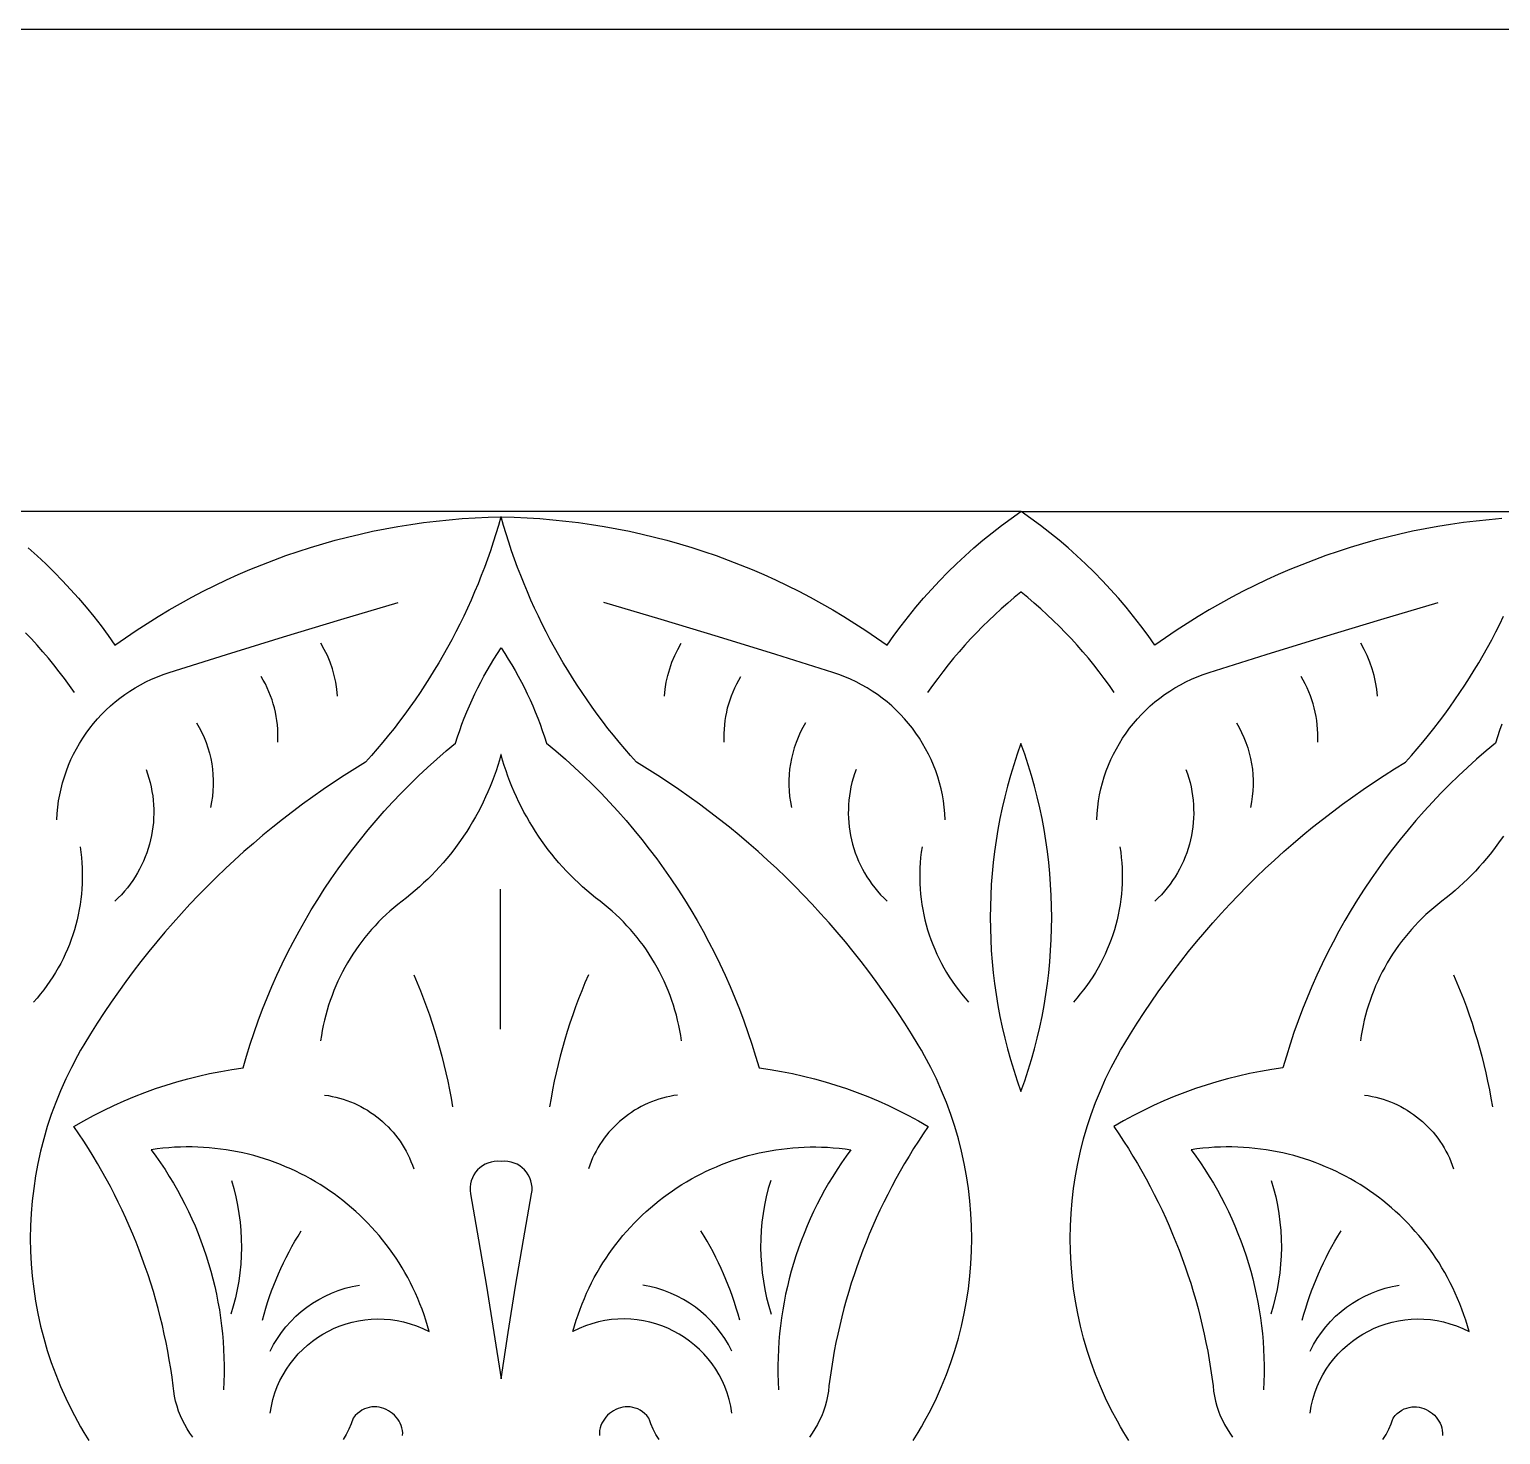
# Model space of a CAD drawing. Extents: x -349 to 352, y -69 to 76.
# Drawn here: x 4.6 to 103.8, y -19 to 75.8 of the extents above; entities that cross this region are included whole.
import ezdxf

# ---------------------------------------------------------------- set-up
doc = ezdxf.new("R2010")
doc.units = 0
doc.layers.add('LAYER_1', color=18, linetype='CONTINUOUS')

msp = doc.modelspace()

# ---------------------------------------------------------------- linework, layer by layer
at = {"layer": 'LAYER_1'}
for points in [[(-348.414, -69.222), (351.586, -69.222), (351.586, 75.778), (-348.414, 75.778)], [(-348.414, -69.222), (351.586, -69.222), (351.586, 75.778), (-348.414, 75.778)], [(-348.414, -69.222), (351.586, -69.222), (351.586, 75.778), (-348.414, 75.778)], [(71.5, 4.173), (71.751, 4.885), (71.986, 5.602), (72.205, 6.322), (72.407, 7.045), (72.594, 7.772), (72.764, 8.502), (72.918, 9.234), (73.055, 9.969), (73.177, 10.706), (73.282, 11.445), (73.371, 12.185), (73.444, 12.927), (73.501, 13.67), (73.541, 14.413), (73.565, 15.158), (73.573, 15.902), (73.565, 16.647), (73.541, 17.391), (73.501, 18.134), (73.444, 18.877), (73.371, 19.619), (73.282, 20.359), (73.177, 21.098), (73.055, 21.835), (72.918, 22.57), (72.764, 23.302), (72.594, 24.032), (72.407, 24.759), (72.205, 25.483), (71.986, 26.203), (71.751, 26.919), (71.5, 27.631), (71.249, 26.919), (71.014, 26.203), (70.796, 25.483), (70.593, 24.759), (70.407, 24.032), (70.237, 23.302), (70.083, 22.57), (69.946, 21.835), (69.824, 21.098), (69.719, 20.359), (69.63, 19.619), (69.557, 18.877), (69.5, 18.134), (69.46, 17.391), (69.435, 16.647), (69.427, 15.902), (69.435, 15.158), (69.46, 14.413), (69.5, 13.67), (69.557, 12.927), (69.63, 12.185), (69.719, 11.445), (69.824, 10.706), (69.946, 9.969), (70.083, 9.234), (70.237, 8.502), (70.407, 7.772), (70.593, 7.045), (70.796, 6.322), (71.014, 5.602), (71.249, 4.885)], [(36.438, -15.192), (36.92, -12.069), (37.424, -8.95), (37.951, -5.835), (38.501, -2.724), (38.528, -2.495), (38.527, -2.27), (38.5, -2.051), (38.448, -1.841), (38.373, -1.641), (38.275, -1.452), (38.158, -1.275), (38.021, -1.114), (37.868, -0.969), (37.698, -0.841), (37.515, -0.733), (37.318, -0.647), (37.111, -0.583), (36.894, -0.543), (36.669, -0.53), (36.438, -0.544), (36.207, -0.53), (35.982, -0.543), (35.765, -0.583), (35.557, -0.647), (35.361, -0.733), (35.178, -0.841), (35.008, -0.969), (34.855, -1.114), (34.718, -1.275), (34.601, -1.452), (34.503, -1.641), (34.428, -1.841), (34.376, -2.051), (34.349, -2.27), (34.348, -2.495), (34.375, -2.724), (34.925, -5.835), (35.452, -8.95), (35.956, -12.069)]]:
    msp.add_lwpolyline(points, close=True, dxfattribs=at)
for points in [[(64.227, -19.359), (64.565, -18.813), (64.787, -18.435), (65.002, -18.053), (65.412, -17.282), (65.793, -16.5), (66.146, -15.709), (66.471, -14.909), (66.767, -14.102), (67.036, -13.286), (67.276, -12.465), (67.488, -11.637), (67.671, -10.804), (67.826, -9.967), (67.954, -9.126), (68.052, -8.283), (68.123, -7.437), (68.165, -6.589), (68.18, -5.741), (68.165, -4.893), (68.123, -4.046), (68.052, -3.2), (67.954, -2.356), (67.826, -1.515), (67.671, -0.678), (67.488, 0.154), (67.276, 0.982), (67.036, 1.804), (66.767, 2.619), (66.471, 3.427), (66.146, 4.227), (65.793, 5.018), (65.412, 5.799), (65.002, 6.57), (64.787, 6.952), (64.565, 7.331), (64.121, 8.059), (63.666, 8.779), (63.201, 9.492), (62.726, 10.198), (62.24, 10.895), (61.744, 11.585), (61.237, 12.266), (60.721, 12.939), (60.194, 13.604), (59.658, 14.261), (59.112, 14.909), (58.556, 15.549), (57.991, 16.18), (57.416, 16.802), (56.832, 17.415), (56.239, 18.019), (55.636, 18.614), (55.025, 19.2), (54.404, 19.776), (53.775, 20.344), (53.137, 20.901), (52.491, 21.449), (51.836, 21.987), (51.172, 22.516), (50.5, 23.034), (49.82, 23.543), (49.132, 24.041), (48.436, 24.529), (47.732, 25.006), (47.021, 25.473), (46.301, 25.93), (45.574, 26.376), (45.176, 26.822), (44.784, 27.273), (44.399, 27.73), (44.021, 28.191), (43.65, 28.658), (43.286, 29.131), (42.929, 29.608), (42.579, 30.09), (42.236, 30.576), (41.901, 31.068), (41.573, 31.564), (41.252, 32.065), (40.938, 32.57), (40.632, 33.08), (40.334, 33.594), (40.043, 34.112), (39.759, 34.635), (39.483, 35.161), (39.215, 35.692), (38.954, 36.227), (38.701, 36.765), (38.456, 37.307), (38.218, 37.853), (37.989, 38.402), (37.767, 38.955), (37.554, 39.511), (37.348, 40.071), (37.15, 40.634), (36.961, 41.2), (36.779, 41.769), (36.606, 42.341), (36.441, 42.917), (37.317, 42.894), (38.192, 42.854), (39.065, 42.797), (39.935, 42.724), (40.803, 42.635), (41.668, 42.529), (42.53, 42.406), (43.389, 42.268), (44.244, 42.113), (45.096, 41.942), (45.944, 41.755), (46.788, 41.552), (47.628, 41.334), (48.463, 41.099), (49.294, 40.849), (50.119, 40.583), (50.94, 40.301), (51.755, 40.004), (52.564, 39.691), (53.368, 39.364), (54.165, 39.02), (54.956, 38.662), (55.741, 38.288), (56.519, 37.9), (57.289, 37.496), (58.053, 37.078), (58.809, 36.645), (59.558, 36.197), (60.299, 35.734), (61.031, 35.257), (61.756, 34.765), (62.472, 34.259), (62.935, 34.916), (63.412, 35.562), (63.904, 36.196), (64.41, 36.818), (64.929, 37.428), (65.463, 38.026), (66.009, 38.611), (66.569, 39.184), (67.142, 39.743), (67.728, 40.29), (68.326, 40.823), (68.937, 41.342), (69.559, 41.847), (70.194, 42.339), (70.84, 42.816), (71.497, 43.278), (36.438, 43.278), (1.379, 43.278)], [(4.55, 40.823), (5.148, 40.29), (5.734, 39.743), (6.307, 39.184), (6.867, 38.611), (7.413, 38.026), (7.947, 37.428), (8.466, 36.818), (8.972, 36.196), (9.464, 35.562), (9.941, 34.916), (10.404, 34.259), (11.12, 34.765), (11.844, 35.257), (12.577, 35.734), (13.318, 36.197), (14.067, 36.645), (14.823, 37.078), (15.586, 37.496), (16.357, 37.9), (17.135, 38.288), (17.92, 38.662), (18.711, 39.02), (19.508, 39.364), (20.312, 39.691), (21.121, 40.004), (21.936, 40.301), (22.756, 40.583), (23.582, 40.849), (24.413, 41.099), (25.248, 41.334), (26.088, 41.552), (26.932, 41.755), (27.78, 41.942), (28.632, 42.113), (29.487, 42.268), (30.346, 42.406), (31.208, 42.529), (32.073, 42.635), (32.941, 42.724), (33.811, 42.797), (34.684, 42.854), (35.559, 42.894), (36.435, 42.917), (36.27, 42.341), (36.097, 41.769), (35.915, 41.2), (35.726, 40.634), (35.528, 40.071), (35.322, 39.511), (35.109, 38.955), (34.887, 38.402), (34.658, 37.853), (34.42, 37.307), (34.175, 36.765), (33.922, 36.227), (33.661, 35.692), (33.393, 35.161), (33.117, 34.635), (32.833, 34.112), (32.542, 33.594), (32.244, 33.08), (31.938, 32.57), (31.624, 32.065), (31.303, 31.564), (30.975, 31.068), (30.64, 30.576), (30.297, 30.09), (29.947, 29.608), (29.59, 29.131), (29.226, 28.658), (28.855, 28.191), (28.477, 27.73), (28.092, 27.273), (27.7, 26.822), (27.301, 26.376), (26.575, 25.93), (25.855, 25.473), (25.144, 25.006), (24.44, 24.529), (23.744, 24.041), (23.056, 23.543), (22.376, 23.034), (21.704, 22.516), (21.04, 21.987), (20.385, 21.449), (19.739, 20.901), (19.101, 20.344), (18.472, 19.776), (17.851, 19.2), (17.24, 18.614), (16.637, 18.019), (16.044, 17.415), (15.46, 16.802), (14.885, 16.18), (14.32, 15.549), (13.764, 14.909), (13.218, 14.261), (12.682, 13.604), (12.155, 12.939), (11.639, 12.266), (11.132, 11.585), (10.636, 10.895), (10.15, 10.198), (9.675, 9.492), (9.21, 8.779), (8.755, 8.059), (8.311, 7.331), (8.089, 6.952), (7.874, 6.57), (7.464, 5.799), (7.083, 5.018), (6.73, 4.227), (6.405, 3.427), (6.109, 2.619), (5.84, 1.804), (5.6, 0.982), (5.388, 0.154), (5.205, -0.678), (5.049, -1.515), (4.922, -2.356), (4.824, -3.2), (4.753, -4.046), (4.711, -4.893), (4.696, -5.741), (4.711, -6.589), (4.753, -7.437), (4.824, -8.283), (4.922, -9.126), (5.049, -9.967), (5.205, -10.804), (5.388, -11.637), (5.6, -12.465), (5.84, -13.286), (6.109, -14.102), (6.405, -14.909), (6.73, -15.709), (7.083, -16.5), (7.464, -17.282), (7.874, -18.053), (8.089, -18.435), (8.311, -18.813), (8.649, -19.359)], [(103.936, 42.797), (103.066, 42.724), (102.198, 42.635), (101.333, 42.529), (100.471, 42.406), (99.612, 42.268), (98.756, 42.113), (97.905, 41.942), (97.056, 41.755), (96.212, 41.552), (95.373, 41.334), (94.537, 41.099), (93.707, 40.849), (92.881, 40.583), (92.061, 40.301), (91.246, 40.004), (90.437, 39.691), (89.633, 39.364), (88.836, 39.02), (88.045, 38.662), (87.26, 38.288), (86.482, 37.9), (85.711, 37.496), (84.948, 37.078), (84.191, 36.645), (83.443, 36.197), (82.702, 35.734), (81.969, 35.257), (81.245, 34.765), (80.529, 34.259), (80.066, 34.916), (79.589, 35.562), (79.097, 36.196), (78.591, 36.818), (78.071, 37.428), (77.538, 38.026), (76.991, 38.611), (76.431, 39.184), (75.858, 39.743), (75.273, 40.29), (74.674, 40.823), (74.064, 41.342), (73.441, 41.847), (72.807, 42.339), (72.161, 42.816), (71.503, 43.278), (106.563, 43.278)], [(77.794, 31.068), (77.461, 31.543), (77.119, 32.012), (76.769, 32.474), (76.411, 32.93), (76.044, 33.379), (75.67, 33.82), (75.287, 34.255), (74.897, 34.683), (74.499, 35.104), (74.093, 35.517), (73.68, 35.923), (73.259, 36.321), (72.831, 36.712), (72.396, 37.095), (71.953, 37.47), (71.503, 37.837), (71.502, 37.837), (71.5, 37.837), (71.498, 37.837), (71.497, 37.837), (71.048, 37.47), (70.605, 37.095), (70.17, 36.712), (69.742, 36.321), (69.321, 35.923), (68.907, 35.517), (68.502, 35.104), (68.104, 34.683), (67.713, 34.255), (67.331, 33.82), (66.956, 33.379), (66.59, 32.93), (66.232, 32.474), (65.882, 32.012), (65.54, 31.543), (65.207, 31.068)], [(6.48, 22.494), (6.505, 22.922), (6.547, 23.345), (6.604, 23.765), (6.678, 24.18), (6.767, 24.589), (6.872, 24.994), (6.992, 25.392), (7.126, 25.785), (7.275, 26.171), (7.438, 26.55), (7.615, 26.922), (7.806, 27.287), (8.011, 27.644), (8.228, 27.992), (8.458, 28.332), (8.701, 28.662), (8.956, 28.984), (9.223, 29.295), (9.502, 29.596), (9.792, 29.887), (10.094, 30.167), (10.406, 30.436), (10.729, 30.694), (11.062, 30.939), (11.405, 31.172), (11.759, 31.392), (12.121, 31.6), (12.493, 31.794), (12.874, 31.974), (13.263, 32.14), (13.661, 32.292), (14.067, 32.429), (17.917, 33.632), (21.773, 34.818), (25.635, 35.985), (29.502, 37.134)], [(66.396, 22.494), (66.371, 22.922), (66.329, 23.345), (66.271, 23.765), (66.198, 24.18), (66.109, 24.589), (66.004, 24.994), (65.884, 25.392), (65.75, 25.785), (65.601, 26.171), (65.438, 26.55), (65.26, 26.922), (65.07, 27.287), (64.865, 27.644), (64.648, 27.992), (64.418, 28.332), (64.175, 28.662), (63.92, 28.984), (63.653, 29.295), (63.374, 29.596), (63.084, 29.887), (62.782, 30.167), (62.47, 30.436), (62.147, 30.694), (61.814, 30.939), (61.471, 31.172), (61.117, 31.392), (60.755, 31.6), (60.383, 31.794), (60.002, 31.974), (59.613, 32.14), (59.215, 32.292), (58.809, 32.429), (54.959, 33.632), (51.103, 34.818), (47.241, 35.985), (43.374, 37.134)], [(76.605, 22.494), (76.63, 22.922), (76.672, 23.345), (76.729, 23.765), (76.803, 24.18), (76.892, 24.589), (76.997, 24.994), (77.116, 25.392), (77.251, 25.785), (77.4, 26.171), (77.563, 26.55), (77.74, 26.922), (77.931, 27.287), (78.135, 27.644), (78.353, 27.992), (78.583, 28.332), (78.826, 28.662), (79.081, 28.984), (79.348, 29.295), (79.627, 29.596), (79.917, 29.887), (80.218, 30.167), (80.531, 30.436), (80.854, 30.694), (81.187, 30.939), (81.53, 31.172), (81.883, 31.392), (82.246, 31.6), (82.618, 31.794), (82.999, 31.974), (83.388, 32.14), (83.786, 32.292), (84.192, 32.429), (88.042, 33.632), (91.898, 34.818), (95.76, 35.985), (99.627, 37.134)], [(78.774, -19.359), (78.436, -18.813), (78.214, -18.435), (77.998, -18.053), (77.589, -17.282), (77.208, -16.5), (76.855, -15.709), (76.53, -14.909), (76.233, -14.102), (75.965, -13.286), (75.725, -12.465), (75.513, -11.637), (75.33, -10.804), (75.174, -9.967), (75.047, -9.126), (74.948, -8.283), (74.878, -7.437), (74.835, -6.589), (74.821, -5.741), (74.835, -4.893), (74.878, -4.046), (74.948, -3.2), (75.047, -2.356), (75.174, -1.515), (75.33, -0.678), (75.513, 0.154), (75.725, 0.982), (75.965, 1.804), (76.233, 2.619), (76.53, 3.427), (76.855, 4.227), (77.208, 5.018), (77.589, 5.799), (77.998, 6.57), (78.214, 6.952), (78.436, 7.331), (78.88, 8.059), (79.334, 8.779), (79.799, 9.492), (80.275, 10.198), (80.761, 10.895), (81.257, 11.585), (81.763, 12.266), (82.28, 12.939), (82.806, 13.604), (83.343, 14.261), (83.889, 14.909), (84.445, 15.549), (85.01, 16.18), (85.585, 16.802), (86.169, 17.415), (86.762, 18.019), (87.364, 18.614), (87.976, 19.2), (88.596, 19.776), (89.226, 20.344), (89.864, 20.901), (90.51, 21.449), (91.165, 21.987), (91.829, 22.516), (92.5, 23.034), (93.18, 23.543), (93.868, 24.041), (94.564, 24.529), (95.268, 25.006), (95.98, 25.473), (96.699, 25.93), (97.426, 26.376), (97.825, 26.822), (98.217, 27.273), (98.602, 27.73), (98.98, 28.191), (99.351, 28.658), (99.715, 29.131), (100.072, 29.608), (100.422, 30.09), (100.764, 30.576), (101.1, 31.068), (101.428, 31.564), (101.749, 32.065), (102.062, 32.57), (102.368, 33.08), (102.667, 33.594), (102.958, 34.112), (103.242, 34.635), (103.518, 35.161), (103.786, 35.692), (104.047, 36.227)], [(7.669, 31.068), (7.336, 31.543), (6.994, 32.012), (6.644, 32.474), (6.286, 32.93), (5.92, 33.379), (5.545, 33.82), (5.163, 34.255), (4.772, 34.683), (4.374, 35.104)], [(15.646, -19.12), (15.453, -18.852), (15.272, -18.574), (15.106, -18.286), (14.953, -17.988), (14.816, -17.682), (14.693, -17.367), (14.587, -17.043), (14.496, -16.712), (14.423, -16.374), (14.367, -16.028), (14.329, -15.676), (14.251, -15.088), (14.164, -14.502), (14.068, -13.917), (13.964, -13.335), (13.851, -12.754), (13.729, -12.176), (13.598, -11.6), (13.459, -11.026), (13.312, -10.454), (13.156, -9.886), (12.991, -9.319), (12.818, -8.756), (12.636, -8.195), (12.446, -7.637), (12.248, -7.082), (12.042, -6.53), (11.827, -5.982), (11.604, -5.436), (11.372, -4.894), (11.133, -4.356), (10.885, -3.821), (10.629, -3.29), (10.365, -2.762), (10.094, -2.238), (9.814, -1.718), (9.526, -1.202), (9.23, -0.691), (8.926, -0.183), (8.615, 0.32), (8.296, 0.819), (7.969, 1.313), (7.634, 1.803), (8.293, 2.185), (8.961, 2.55), (9.637, 2.897), (10.321, 3.227), (11.014, 3.539), (11.713, 3.833), (12.42, 4.109), (13.133, 4.366), (13.853, 4.606), (14.578, 4.827), (15.309, 5.03), (16.046, 5.214), (16.787, 5.379), (17.533, 5.526), (18.283, 5.654), (19.038, 5.762), (19.272, 6.565), (19.521, 7.363), (19.785, 8.155), (20.064, 8.941), (20.358, 9.72), (20.666, 10.493), (20.989, 11.259), (21.326, 12.018), (21.677, 12.77), (22.042, 13.514), (22.421, 14.252), (22.814, 14.981), (23.22, 15.703), (23.64, 16.416), (24.074, 17.122), (24.521, 17.819), (24.981, 18.507), (25.454, 19.187), (25.94, 19.857), (26.438, 20.519), (26.95, 21.171), (27.474, 21.813), (28.01, 22.446), (28.559, 23.068), (29.12, 23.681), (29.693, 24.283), (30.278, 24.875), (30.874, 25.455), (31.483, 26.026), (32.102, 26.584), (32.734, 27.132), (33.376, 27.668), (33.511, 28.093), (33.654, 28.516), (33.804, 28.935), (33.962, 29.352), (34.128, 29.765), (34.301, 30.175), (34.481, 30.582), (34.669, 30.985), (34.865, 31.385), (35.068, 31.781), (35.278, 32.173), (35.496, 32.562), (35.72, 32.947), (35.952, 33.327), (36.192, 33.704), (36.438, 34.076), (36.684, 33.704), (36.923, 33.327), (37.155, 32.947), (37.38, 32.562), (37.598, 32.173), (37.808, 31.781), (38.011, 31.385), (38.207, 30.985), (38.395, 30.582), (38.575, 30.175), (38.748, 29.765), (38.914, 29.352), (39.072, 28.935), (39.222, 28.516), (39.365, 28.093), (39.5, 27.668), (40.142, 27.132), (40.774, 26.584), (41.393, 26.026), (42.002, 25.455), (42.598, 24.875), (43.183, 24.283), (43.756, 23.681), (44.317, 23.068), (44.866, 22.446), (45.402, 21.813), (45.926, 21.171), (46.438, 20.519), (46.936, 19.857), (47.422, 19.187), (47.895, 18.507), (48.355, 17.819), (48.802, 17.122), (49.236, 16.416), (49.656, 15.703), (50.062, 14.981), (50.455, 14.252), (50.834, 13.514), (51.199, 12.77), (51.55, 12.018), (51.887, 11.259), (52.21, 10.493), (52.518, 9.72), (52.812, 8.941), (53.091, 8.155), (53.355, 7.363), (53.604, 6.565), (53.838, 5.762), (54.592, 5.654), (55.343, 5.526), (56.089, 5.379), (56.83, 5.214), (57.567, 5.03), (58.298, 4.827), (59.023, 4.606), (59.743, 4.366), (60.456, 4.109), (61.163, 3.833), (61.862, 3.539), (62.555, 3.227), (63.239, 2.897), (63.915, 2.55), (64.583, 2.185), (65.242, 1.803), (64.907, 1.313), (64.58, 0.819), (64.261, 0.32), (63.949, -0.183), (63.646, -0.691), (63.35, -1.202), (63.062, -1.718), (62.782, -2.238), (62.511, -2.762), (62.247, -3.29), (61.991, -3.821), (61.743, -4.356), (61.504, -4.894), (61.272, -5.436), (61.049, -5.982), (60.834, -6.53), (60.628, -7.082), (60.429, -7.637), (60.24, -8.195), (60.058, -8.756), (59.885, -9.319), (59.72, -9.886), (59.564, -10.454), (59.417, -11.026), (59.277, -11.6), (59.147, -12.176), (59.025, -12.754), (58.912, -13.335), (58.808, -13.917), (58.712, -14.502), (58.625, -15.088), (58.547, -15.676), (58.509, -16.028), (58.453, -16.374), (58.38, -16.712), (58.289, -17.043), (58.183, -17.367), (58.06, -17.682), (57.923, -17.988), (57.77, -18.286), (57.604, -18.574), (57.423, -18.852), (57.23, -19.12)], [(25.406, 30.83), (25.363, 31.301), (25.292, 31.768), (25.192, 32.228), (25.065, 32.681), (24.91, 33.126), (24.729, 33.56), (24.521, 33.984), (24.287, 34.395)], [(47.47, 30.83), (47.513, 31.301), (47.584, 31.768), (47.684, 32.228), (47.811, 32.681), (47.965, 33.126), (48.147, 33.56), (48.355, 33.984), (48.589, 34.395)], [(95.531, 30.83), (95.488, 31.301), (95.417, 31.768), (95.317, 32.228), (95.19, 32.681), (95.035, 33.126), (94.854, 33.56), (94.646, 33.984), (94.412, 34.395)], [(21.383, 27.731), (21.393, 28.022), (21.391, 28.313), (21.379, 28.603), (21.356, 28.892), (21.322, 29.179), (21.277, 29.465), (21.222, 29.749), (21.156, 30.03), (21.08, 30.309), (20.994, 30.584), (20.897, 30.857), (20.79, 31.125), (20.672, 31.39), (20.545, 31.651), (20.408, 31.908), (20.26, 32.16)], [(51.493, 27.731), (51.483, 28.022), (51.485, 28.313), (51.497, 28.603), (51.52, 28.892), (51.554, 29.179), (51.599, 29.465), (51.654, 29.749), (51.72, 30.03), (51.796, 30.309), (51.882, 30.584), (51.979, 30.857), (52.086, 31.125), (52.204, 31.39), (52.331, 31.651), (52.468, 31.908), (52.616, 32.16)], [(91.508, 27.731), (91.518, 28.022), (91.516, 28.313), (91.504, 28.603), (91.481, 28.892), (91.447, 29.179), (91.402, 29.465), (91.347, 29.749), (91.281, 30.03), (91.205, 30.309), (91.118, 30.584), (91.021, 30.857), (90.914, 31.125), (90.797, 31.39), (90.67, 31.651), (90.532, 31.908), (90.385, 32.16)], [(15.898, 29.03), (16.085, 28.706), (16.256, 28.375), (16.41, 28.038), (16.547, 27.694), (16.667, 27.345), (16.77, 26.992), (16.857, 26.634), (16.926, 26.272), (16.978, 25.908), (17.012, 25.542), (17.029, 25.174), (17.029, 24.804), (17.011, 24.435), (16.975, 24.066), (16.921, 23.697), (16.849, 23.331)], [(56.978, 29.03), (56.791, 28.706), (56.62, 28.375), (56.466, 28.038), (56.329, 27.694), (56.209, 27.345), (56.106, 26.992), (56.019, 26.634), (55.95, 26.272), (55.898, 25.908), (55.864, 25.542), (55.847, 25.174), (55.847, 24.804), (55.865, 24.435), (55.901, 24.066), (55.955, 23.697), (56.027, 23.331)], [(103.929, 28.935), (103.779, 28.516), (103.636, 28.093), (103.501, 27.668), (102.859, 27.132), (102.227, 26.584), (101.607, 26.026), (100.999, 25.455), (100.402, 24.875), (99.817, 24.283), (99.244, 23.681), (98.684, 23.068), (98.135, 22.446), (97.599, 21.813), (97.075, 21.171), (96.563, 20.519), (96.064, 19.857), (95.578, 19.187), (95.105, 18.507), (94.645, 17.819), (94.199, 17.122), (93.765, 16.416), (93.345, 15.703), (92.939, 14.981), (92.546, 14.252), (92.167, 13.514), (91.802, 12.77), (91.451, 12.018), (91.114, 11.259), (90.791, 10.493), (90.483, 9.72), (90.189, 8.941), (89.91, 8.155), (89.646, 7.363), (89.397, 6.565), (89.162, 5.762), (88.408, 5.654), (87.658, 5.526), (86.912, 5.379), (86.171, 5.214), (85.434, 5.03), (84.703, 4.827), (83.977, 4.606), (83.258, 4.366), (82.544, 4.109), (81.838, 3.833), (81.138, 3.539), (80.446, 3.227), (79.762, 2.897), (79.086, 2.55), (78.418, 2.185), (77.759, 1.803), (78.093, 1.313), (78.42, 0.819), (78.74, 0.32), (79.051, -0.183), (79.355, -0.691), (79.651, -1.202), (79.938, -1.718), (80.218, -2.238), (80.49, -2.762), (80.754, -3.29), (81.01, -3.821), (81.257, -4.356), (81.497, -4.894), (81.728, -5.436), (81.951, -5.982), (82.166, -6.53), (82.373, -7.082), (82.571, -7.637), (82.761, -8.195), (82.943, -8.756), (83.116, -9.319), (83.28, -9.886), (83.437, -10.454), (83.584, -11.026), (83.723, -11.6), (83.854, -12.176), (83.975, -12.754), (84.089, -13.335), (84.193, -13.917), (84.289, -14.502), (84.375, -15.088), (84.453, -15.676), (84.492, -16.028), (84.548, -16.374), (84.621, -16.712), (84.711, -17.043), (84.818, -17.367), (84.94, -17.682), (85.078, -17.988), (85.23, -18.286), (85.397, -18.574), (85.578, -18.852), (85.771, -19.12)], [(86.023, 29.03), (86.21, 28.706), (86.381, 28.375), (86.534, 28.038), (86.672, 27.694), (86.792, 27.345), (86.895, 26.992), (86.982, 26.634), (87.051, 26.272), (87.103, 25.908), (87.137, 25.542), (87.154, 25.174), (87.154, 24.804), (87.135, 24.435), (87.1, 24.066), (87.046, 23.697), (86.974, 23.331)], [(48.606, 7.592), (48.554, 7.942), (48.493, 8.289), (48.424, 8.634), (48.346, 8.977), (48.26, 9.317), (48.166, 9.654), (48.064, 9.988), (47.954, 10.319), (47.836, 10.648), (47.71, 10.972), (47.577, 11.294), (47.435, 11.611), (47.286, 11.925), (47.13, 12.235), (46.966, 12.542), (46.794, 12.844), (46.615, 13.141), (46.429, 13.435), (46.236, 13.724), (46.036, 14.008), (45.829, 14.287), (45.615, 14.562), (45.394, 14.831), (45.167, 15.095), (44.932, 15.354), (44.691, 15.607), (44.444, 15.855), (44.19, 16.097), (43.93, 16.333), (43.664, 16.562), (43.391, 16.786), (43.112, 17.004), (42.81, 17.238), (42.513, 17.479), (42.222, 17.725), (41.936, 17.977), (41.656, 18.234), (41.382, 18.497), (41.113, 18.764), (40.85, 19.037), (40.592, 19.316), (40.341, 19.599), (40.096, 19.887), (39.856, 20.18), (39.623, 20.477), (39.396, 20.779), (39.175, 21.086), (38.961, 21.397), (38.753, 21.712), (38.551, 22.032), (38.356, 22.355), (38.167, 22.683), (37.985, 23.014), (37.81, 23.35), (37.642, 23.689), (37.48, 24.031), (37.325, 24.378), (37.177, 24.727), (37.037, 25.08), (36.903, 25.436), (36.777, 25.795), (36.657, 26.158), (36.546, 26.523), (36.441, 26.891), (36.44, 26.891), (36.438, 26.891), (36.436, 26.891), (36.435, 26.891), (36.33, 26.523), (36.219, 26.158), (36.099, 25.795), (35.973, 25.436), (35.839, 25.08), (35.698, 24.727), (35.551, 24.378), (35.396, 24.031), (35.234, 23.689), (35.066, 23.35), (34.891, 23.014), (34.709, 22.683), (34.52, 22.355), (34.325, 22.032), (34.123, 21.712), (33.915, 21.397), (33.701, 21.086), (33.48, 20.779), (33.253, 20.477), (33.02, 20.18), (32.78, 19.887), (32.535, 19.599), (32.284, 19.316), (32.026, 19.037), (31.763, 18.764), (31.494, 18.497), (31.22, 18.234), (30.94, 17.977), (30.654, 17.725), (30.363, 17.479), (30.066, 17.238), (29.764, 17.004), (29.485, 16.786), (29.212, 16.562), (28.946, 16.333), (28.686, 16.097), (28.432, 15.855), (28.185, 15.607), (27.944, 15.354), (27.709, 15.095), (27.482, 14.831), (27.261, 14.562), (27.047, 14.287), (26.84, 14.008), (26.64, 13.724), (26.446, 13.435), (26.261, 13.141), (26.082, 12.844), (25.91, 12.542), (25.746, 12.235), (25.59, 11.925), (25.441, 11.611), (25.299, 11.294), (25.166, 10.972), (25.04, 10.648), (24.922, 10.319), (24.812, 9.988), (24.71, 9.654), (24.616, 9.317), (24.53, 8.977), (24.452, 8.634), (24.383, 8.289), (24.322, 7.942), (24.27, 7.592)], [(12.497, 25.893), (12.601, 25.6), (12.693, 25.305), (12.774, 25.008), (12.843, 24.71), (12.9, 24.41), (12.947, 24.11), (12.982, 23.81), (13.006, 23.509), (13.018, 23.208), (13.02, 22.908), (13.011, 22.608), (12.991, 22.309), (12.96, 22.012), (12.918, 21.716), (12.865, 21.422), (12.802, 21.13), (12.728, 20.841), (12.644, 20.554), (12.55, 20.271), (12.445, 19.991), (12.33, 19.714), (12.204, 19.442), (12.069, 19.174), (11.923, 18.91), (11.767, 18.652), (11.602, 18.398), (11.426, 18.15), (11.241, 17.908), (11.046, 17.672), (10.842, 17.443), (10.628, 17.22), (10.404, 17.004)], [(60.379, 25.893), (60.275, 25.6), (60.183, 25.305), (60.102, 25.008), (60.033, 24.71), (59.976, 24.41), (59.929, 24.11), (59.894, 23.81), (59.87, 23.509), (59.858, 23.208), (59.856, 22.908), (59.865, 22.608), (59.885, 22.309), (59.916, 22.012), (59.958, 21.716), (60.011, 21.422), (60.074, 21.13), (60.147, 20.841), (60.232, 20.554), (60.326, 20.271), (60.431, 19.991), (60.546, 19.714), (60.672, 19.442), (60.807, 19.174), (60.953, 18.91), (61.109, 18.652), (61.274, 18.398), (61.449, 18.15), (61.635, 17.908), (61.829, 17.672), (62.034, 17.443), (62.248, 17.22), (62.472, 17.004)], [(82.622, 25.893), (82.726, 25.6), (82.818, 25.305), (82.898, 25.008), (82.968, 24.71), (83.025, 24.41), (83.072, 24.11), (83.107, 23.81), (83.13, 23.509), (83.143, 23.208), (83.145, 22.908), (83.136, 22.608), (83.115, 22.309), (83.084, 22.012), (83.043, 21.716), (82.99, 21.422), (82.927, 21.13), (82.853, 20.841), (82.769, 20.554), (82.674, 20.271), (82.57, 19.991), (82.454, 19.714), (82.329, 19.442), (82.193, 19.174), (82.048, 18.91), (81.892, 18.652), (81.727, 18.398), (81.551, 18.15), (81.366, 17.908), (81.171, 17.672), (80.967, 17.443), (80.753, 17.22), (80.529, 17.004)], [(104.032, 21.397), (103.817, 21.086), (103.597, 20.779), (103.37, 20.477), (103.136, 20.18), (102.897, 19.887), (102.652, 19.599), (102.4, 19.316), (102.143, 19.037), (101.88, 18.764), (101.611, 18.497), (101.337, 18.234), (101.056, 17.977), (100.771, 17.725), (100.479, 17.479), (100.183, 17.238), (99.881, 17.004), (99.602, 16.786), (99.329, 16.562), (99.063, 16.333), (98.803, 16.097), (98.549, 15.855), (98.301, 15.607), (98.06, 15.354), (97.826, 15.095), (97.599, 14.831), (97.378, 14.562), (97.164, 14.287), (96.957, 14.008), (96.756, 13.724), (96.563, 13.435), (96.377, 13.141), (96.199, 12.844), (96.027, 12.542), (95.863, 12.235), (95.707, 11.925), (95.558, 11.611), (95.416, 11.294), (95.283, 10.972), (95.157, 10.648), (95.039, 10.319), (94.928, 9.988), (94.826, 9.654), (94.732, 9.317), (94.647, 8.977), (94.569, 8.634), (94.5, 8.289), (94.439, 7.942), (94.387, 7.592)], [(8.05, 20.664), (8.101, 20.309), (8.141, 19.954), (8.171, 19.599), (8.192, 19.245), (8.202, 18.891), (8.202, 18.537), (8.193, 18.184), (8.173, 17.832), (8.144, 17.482), (8.105, 17.132), (8.056, 16.785), (7.998, 16.439), (7.931, 16.095), (7.853, 15.754), (7.767, 15.414), (7.671, 15.078), (7.565, 14.744), (7.451, 14.413), (7.327, 14.085), (7.194, 13.761), (7.052, 13.44), (6.902, 13.123), (6.742, 12.811), (6.573, 12.502), (6.395, 12.197), (6.209, 11.898), (6.014, 11.603), (5.81, 11.313), (5.598, 11.028), (5.377, 10.748), (5.148, 10.475), (4.91, 10.206)], [(64.826, 20.664), (64.775, 20.309), (64.735, 19.954), (64.705, 19.599), (64.684, 19.245), (64.674, 18.891), (64.674, 18.537), (64.683, 18.184), (64.703, 17.832), (64.732, 17.482), (64.771, 17.132), (64.819, 16.785), (64.878, 16.439), (64.945, 16.095), (65.023, 15.754), (65.109, 15.414), (65.205, 15.078), (65.31, 14.744), (65.425, 14.413), (65.549, 14.085), (65.682, 13.761), (65.823, 13.44), (65.974, 13.123), (66.134, 12.811), (66.303, 12.502), (66.481, 12.197), (66.667, 11.898), (66.862, 11.603), (67.066, 11.313), (67.278, 11.028), (67.499, 10.748), (67.728, 10.475), (67.966, 10.206)], [(78.175, 20.664), (78.225, 20.309), (78.266, 19.954), (78.296, 19.599), (78.316, 19.245), (78.327, 18.891), (78.327, 18.537), (78.317, 18.184), (78.298, 17.832), (78.269, 17.482), (78.23, 17.132), (78.181, 16.785), (78.123, 16.439), (78.055, 16.095), (77.978, 15.754), (77.892, 15.414), (77.796, 15.078), (77.69, 14.744), (77.576, 14.413), (77.452, 14.085), (77.319, 13.761), (77.177, 13.44), (77.026, 13.123), (76.867, 12.811), (76.698, 12.502), (76.52, 12.197), (76.334, 11.898), (76.139, 11.603), (75.935, 11.313), (75.723, 11.028), (75.502, 10.748), (75.273, 10.475), (75.035, 10.206)], [(36.398, 8.38), (36.398, 17.817)], [(30.549, 12.036), (30.777, 11.502), (30.997, 10.964), (31.209, 10.423), (31.411, 9.879), (31.606, 9.332), (31.791, 8.782), (31.968, 8.23), (32.136, 7.674), (32.296, 7.116), (32.446, 6.556), (32.588, 5.993), (32.721, 5.428), (32.846, 4.861), (32.961, 4.292), (33.067, 3.721), (33.165, 3.148)], [(42.327, 12.036), (42.099, 11.502), (41.879, 10.964), (41.667, 10.423), (41.465, 9.879), (41.27, 9.332), (41.085, 8.782), (40.908, 8.23), (40.74, 7.674), (40.58, 7.116), (40.429, 6.556), (40.288, 5.993), (40.155, 5.428), (40.03, 4.861), (39.915, 4.292), (39.809, 3.721), (39.711, 3.148)], [(100.673, 12.036), (100.902, 11.502), (101.122, 10.964), (101.333, 10.423), (101.536, 9.879), (101.73, 9.332), (101.916, 8.782), (102.093, 8.23), (102.261, 7.674), (102.421, 7.116), (102.571, 6.556), (102.713, 5.993), (102.846, 5.428), (102.97, 4.861), (103.086, 4.292), (103.192, 3.721), (103.29, 3.148)], [(24.532, 3.932), (24.792, 3.893), (25.05, 3.845), (25.304, 3.789), (25.555, 3.723), (25.803, 3.649), (26.048, 3.567), (26.288, 3.477), (26.525, 3.378), (26.758, 3.271), (26.986, 3.157), (27.21, 3.034), (27.429, 2.905), (27.643, 2.768), (27.852, 2.623), (28.056, 2.472), (28.255, 2.314), (28.448, 2.149), (28.635, 1.977), (28.816, 1.799), (28.991, 1.615), (29.16, 1.424), (29.323, 1.228), (29.478, 1.025), (29.627, 0.817), (29.769, 0.603), (29.903, 0.384), (30.03, 0.16), (30.15, -0.07), (30.262, -0.304), (30.366, -0.543), (30.461, -0.787), (30.549, -1.035)], [(48.344, 3.932), (48.084, 3.893), (47.826, 3.845), (47.572, 3.789), (47.321, 3.723), (47.073, 3.649), (46.828, 3.567), (46.588, 3.477), (46.351, 3.378), (46.118, 3.271), (45.89, 3.157), (45.666, 3.034), (45.447, 2.905), (45.233, 2.768), (45.024, 2.623), (44.82, 2.472), (44.621, 2.314), (44.428, 2.149), (44.241, 1.977), (44.06, 1.799), (43.885, 1.615), (43.716, 1.424), (43.553, 1.228), (43.398, 1.025), (43.249, 0.817), (43.107, 0.603), (42.973, 0.384), (42.846, 0.16), (42.726, -0.07), (42.614, -0.304), (42.51, -0.543), (42.415, -0.787), (42.327, -1.035)], [(94.656, 3.932), (94.917, 3.893), (95.174, 3.845), (95.429, 3.789), (95.68, 3.723), (95.928, 3.649), (96.173, 3.567), (96.413, 3.477), (96.65, 3.378), (96.882, 3.271), (97.111, 3.157), (97.334, 3.034), (97.553, 2.905), (97.768, 2.768), (97.977, 2.623), (98.181, 2.472), (98.379, 2.314), (98.572, 2.149), (98.76, 1.977), (98.941, 1.799), (99.116, 1.615), (99.285, 1.424), (99.447, 1.228), (99.603, 1.025), (99.752, 0.817), (99.894, 0.603), (100.028, 0.384), (100.155, 0.16), (100.275, -0.07), (100.387, -0.304), (100.49, -0.543), (100.586, -0.787), (100.673, -1.035)], [(20.869, -17.506), (20.949, -17.039), (21.057, -16.586), (21.19, -16.147), (21.349, -15.723), (21.531, -15.314), (21.736, -14.92), (21.963, -14.543), (22.21, -14.183), (22.477, -13.841), (22.763, -13.516), (23.066, -13.21), (23.385, -12.923), (23.72, -12.655), (24.069, -12.408), (24.432, -12.181), (24.806, -11.976), (25.192, -11.792), (25.588, -11.63), (25.993, -11.492), (26.406, -11.377), (26.825, -11.285), (27.251, -11.219), (27.681, -11.177), (28.116, -11.161), (28.552, -11.17), (28.991, -11.207), (29.43, -11.271), (29.868, -11.362), (30.305, -11.482), (30.739, -11.63), (31.169, -11.808), (31.595, -12.016), (31.487, -11.631), (31.37, -11.25), (31.245, -10.874), (31.112, -10.503), (30.97, -10.136), (30.821, -9.774), (30.664, -9.417), (30.499, -9.065), (30.327, -8.717), (30.147, -8.375), (29.96, -8.038), (29.765, -7.707), (29.564, -7.381), (29.355, -7.06), (29.14, -6.745), (28.918, -6.435), (28.69, -6.131), (28.455, -5.833), (28.214, -5.54), (27.966, -5.254), (27.713, -4.973), (27.454, -4.699), (27.188, -4.431), (26.917, -4.169), (26.641, -3.913), (26.359, -3.664), (26.072, -3.421), (25.779, -3.185), (25.482, -2.955), (25.179, -2.733), (24.872, -2.517), (24.56, -2.308), (24.244, -2.106), (23.923, -1.911), (23.597, -1.723), (23.268, -1.542), (22.934, -1.369), (22.597, -1.203), (22.255, -1.045), (21.91, -0.894), (21.562, -0.751), (21.21, -0.615), (20.854, -0.488), (20.496, -0.368), (20.134, -0.256), (19.77, -0.152), (19.402, -0.056), (19.032, 0.031), (18.659, 0.11), (18.284, 0.181), (17.907, 0.243), (17.527, 0.297), (17.146, 0.342), (16.762, 0.379), (16.376, 0.406), (15.989, 0.425), (15.601, 0.435), (15.21, 0.436), (14.819, 0.427), (14.426, 0.41), (14.033, 0.383), (13.638, 0.347), (13.242, 0.301), (12.846, 0.246), (13.167, -0.193), (13.478, -0.638), (13.778, -1.09), (14.068, -1.547), (14.348, -2.01), (14.617, -2.478), (14.875, -2.951), (15.123, -3.429), (15.36, -3.913), (15.586, -4.4), (15.802, -4.893), (16.006, -5.389), (16.2, -5.89), (16.383, -6.395), (16.554, -6.903), (16.715, -7.415), (16.864, -7.93), (17.003, -8.449), (17.13, -8.97), (17.245, -9.494), (17.349, -10.021), (17.442, -10.55), (17.524, -11.082), (17.593, -11.616), (17.652, -12.151), (17.698, -12.688), (17.733, -13.227), (17.756, -13.767), (17.767, -14.309), (17.767, -14.851), (17.754, -15.394), (17.73, -15.937)], [(52.007, -17.506), (51.927, -17.039), (51.819, -16.586), (51.686, -16.147), (51.527, -15.723), (51.345, -15.314), (51.14, -14.92), (50.913, -14.543), (50.666, -14.183), (50.399, -13.841), (50.113, -13.516), (49.81, -13.21), (49.491, -12.923), (49.156, -12.655), (48.807, -12.408), (48.444, -12.181), (48.07, -11.976), (47.684, -11.792), (47.288, -11.63), (46.883, -11.492), (46.47, -11.377), (46.05, -11.285), (45.625, -11.219), (45.194, -11.177), (44.76, -11.161), (44.324, -11.17), (43.885, -11.207), (43.446, -11.271), (43.008, -11.362), (42.571, -11.482), (42.137, -11.63), (41.707, -11.808), (41.281, -12.016), (41.389, -11.631), (41.506, -11.25), (41.631, -10.874), (41.764, -10.503), (41.906, -10.136), (42.055, -9.774), (42.212, -9.417), (42.377, -9.065), (42.549, -8.717), (42.729, -8.375), (42.916, -8.038), (43.111, -7.707), (43.312, -7.381), (43.521, -7.06), (43.736, -6.745), (43.958, -6.435), (44.186, -6.131), (44.421, -5.833), (44.662, -5.54), (44.909, -5.254), (45.163, -4.973), (45.422, -4.699), (45.688, -4.431), (45.959, -4.169), (46.235, -3.913), (46.517, -3.664), (46.804, -3.421), (47.097, -3.185), (47.394, -2.955), (47.697, -2.733), (48.004, -2.517), (48.316, -2.308), (48.632, -2.106), (48.953, -1.911), (49.279, -1.723), (49.608, -1.542), (49.942, -1.369), (50.279, -1.203), (50.621, -1.045), (50.966, -0.894), (51.314, -0.751), (51.666, -0.615), (52.022, -0.488), (52.38, -0.368), (52.742, -0.256), (53.106, -0.152), (53.474, -0.056), (53.844, 0.031), (54.217, 0.11), (54.592, 0.181), (54.969, 0.243), (55.349, 0.297), (55.73, 0.342), (56.114, 0.379), (56.499, 0.406), (56.887, 0.425), (57.275, 0.435), (57.666, 0.436), (58.057, 0.427), (58.45, 0.41), (58.843, 0.383), (59.238, 0.347), (59.634, 0.301), (60.03, 0.246), (59.709, -0.193), (59.398, -0.638), (59.097, -1.09), (58.807, -1.547), (58.528, -2.01), (58.259, -2.478), (58.001, -2.951), (57.753, -3.429), (57.516, -3.913), (57.29, -4.4), (57.074, -4.893), (56.869, -5.389), (56.676, -5.89), (56.493, -6.395), (56.321, -6.903), (56.161, -7.415), (56.012, -7.93), (55.873, -8.449), (55.746, -8.97), (55.631, -9.494), (55.527, -10.021), (55.434, -10.55), (55.352, -11.082), (55.283, -11.616), (55.224, -12.151), (55.178, -12.688), (55.143, -13.227), (55.12, -13.767), (55.109, -14.309), (55.109, -14.851), (55.122, -15.394), (55.146, -15.937)], [(90.994, -17.506), (91.074, -17.039), (91.182, -16.586), (91.315, -16.147), (91.473, -15.723), (91.656, -15.314), (91.861, -14.92), (92.087, -14.543), (92.335, -14.183), (92.602, -13.841), (92.887, -13.516), (93.19, -13.21), (93.51, -12.923), (93.845, -12.655), (94.194, -12.408), (94.556, -12.181), (94.931, -11.976), (95.317, -11.792), (95.713, -11.63), (96.118, -11.492), (96.531, -11.377), (96.95, -11.285), (97.376, -11.219), (97.806, -11.177), (98.24, -11.161), (98.677, -11.17), (99.115, -11.207), (99.554, -11.271), (99.993, -11.362), (100.43, -11.482), (100.864, -11.63), (101.294, -11.808), (101.72, -12.016), (101.612, -11.631), (101.495, -11.25), (101.37, -10.874), (101.236, -10.503), (101.095, -10.136), (100.946, -9.774), (100.789, -9.417), (100.624, -9.065), (100.451, -8.717), (100.271, -8.375), (100.084, -8.038), (99.89, -7.707), (99.689, -7.381), (99.48, -7.06), (99.265, -6.745), (99.043, -6.435), (98.815, -6.131), (98.58, -5.833), (98.339, -5.54), (98.091, -5.254), (97.838, -4.973), (97.578, -4.699), (97.313, -4.431), (97.042, -4.169), (96.766, -3.913), (96.484, -3.664), (96.197, -3.421), (95.904, -3.185), (95.607, -2.955), (95.304, -2.733), (94.997, -2.517), (94.685, -2.308), (94.368, -2.106), (94.047, -1.911), (93.722, -1.723), (93.393, -1.542), (93.059, -1.369), (92.721, -1.203), (92.38, -1.045), (92.035, -0.894), (91.686, -0.751), (91.334, -0.615), (90.979, -0.488), (90.62, -0.368), (90.259, -0.256), (89.894, -0.152), (89.527, -0.056), (89.157, 0.031), (88.784, 0.11), (88.409, 0.181), (88.032, 0.243), (87.652, 0.297), (87.27, 0.342), (86.887, 0.379), (86.501, 0.406), (86.114, 0.425), (85.725, 0.435), (85.335, 0.436), (84.944, 0.427), (84.551, 0.41), (84.157, 0.383), (83.763, 0.347), (83.367, 0.301), (82.971, 0.246), (83.292, -0.193), (83.603, -0.638), (83.903, -1.09), (84.193, -1.547), (84.473, -2.01), (84.742, -2.478), (85, -2.951), (85.248, -3.429), (85.485, -3.913), (85.711, -4.4), (85.927, -4.893), (86.131, -5.389), (86.325, -5.89), (86.508, -6.395), (86.679, -6.903), (86.84, -7.415), (86.989, -7.93), (87.127, -8.449), (87.254, -8.97), (87.37, -9.494), (87.474, -10.021), (87.567, -10.55), (87.648, -11.082), (87.718, -11.616), (87.776, -12.151), (87.823, -12.688), (87.858, -13.227), (87.881, -13.767), (87.892, -14.309), (87.891, -14.851), (87.879, -15.394), (87.854, -15.937)], [(18.253, -1.82), (18.414, -2.373), (18.554, -2.932), (18.671, -3.493), (18.767, -4.058), (18.841, -4.625), (18.893, -5.194), (18.924, -5.765), (18.932, -6.336), (18.919, -6.906), (18.884, -7.476), (18.827, -8.045), (18.748, -8.611), (18.648, -9.176), (18.526, -9.736), (18.382, -10.293), (18.216, -10.846)], [(54.623, -1.82), (54.462, -2.373), (54.322, -2.932), (54.205, -3.493), (54.109, -4.058), (54.035, -4.625), (53.983, -5.194), (53.952, -5.765), (53.944, -6.336), (53.957, -6.906), (53.992, -7.476), (54.049, -8.045), (54.128, -8.611), (54.228, -9.176), (54.35, -9.736), (54.494, -10.293), (54.66, -10.846)], [(88.378, -1.82), (88.539, -2.373), (88.678, -2.932), (88.796, -3.493), (88.892, -4.058), (88.966, -4.625), (89.018, -5.194), (89.048, -5.765), (89.057, -6.336), (89.044, -6.906), (89.009, -7.476), (88.952, -8.045), (88.873, -8.611), (88.773, -9.176), (88.65, -9.736), (88.506, -10.293), (88.34, -10.846)], [(20.346, -11.232), (20.456, -10.835), (20.574, -10.44), (20.699, -10.048), (20.831, -9.658), (20.97, -9.272), (21.117, -8.887), (21.27, -8.506), (21.43, -8.128), (21.598, -7.752), (21.772, -7.38), (21.954, -7.011), (22.142, -6.646), (22.337, -6.284), (22.538, -5.925), (22.747, -5.57), (22.962, -5.218)], [(52.53, -11.232), (52.42, -10.835), (52.302, -10.44), (52.177, -10.048), (52.045, -9.658), (51.906, -9.272), (51.759, -8.887), (51.606, -8.506), (51.446, -8.128), (51.278, -7.752), (51.104, -7.38), (50.922, -7.011), (50.734, -6.646), (50.539, -6.284), (50.338, -5.925), (50.129, -5.57), (49.914, -5.218)], [(90.47, -11.232), (90.581, -10.835), (90.699, -10.44), (90.824, -10.048), (90.956, -9.658), (91.095, -9.272), (91.241, -8.887), (91.395, -8.506), (91.555, -8.128), (91.723, -7.752), (91.897, -7.38), (92.078, -7.011), (92.266, -6.646), (92.461, -6.284), (92.663, -5.925), (92.871, -5.57), (93.087, -5.218)], [(20.869, -13.323), (21.099, -12.887), (21.354, -12.468), (21.632, -12.067), (21.932, -11.685), (22.254, -11.324), (22.595, -10.983), (22.956, -10.663), (23.334, -10.366), (23.73, -10.091), (24.142, -9.84), (24.568, -9.614), (25.008, -9.413), (25.461, -9.239), (25.926, -9.091), (26.401, -8.97), (26.642, -8.921), (26.886, -8.879)], [(52.007, -13.323), (51.777, -12.887), (51.522, -12.468), (51.244, -12.067), (50.944, -11.685), (50.622, -11.324), (50.281, -10.983), (49.92, -10.663), (49.541, -10.366), (49.146, -10.091), (48.734, -9.84), (48.308, -9.614), (47.868, -9.413), (47.415, -9.239), (46.95, -9.091), (46.475, -8.97), (46.233, -8.921), (45.99, -8.879)], [(90.994, -13.323), (91.224, -12.887), (91.479, -12.468), (91.757, -12.067), (92.057, -11.685), (92.378, -11.324), (92.72, -10.983), (93.081, -10.663), (93.459, -10.366), (93.855, -10.091), (94.266, -9.84), (94.693, -9.614), (95.133, -9.413), (95.586, -9.239), (96.051, -9.091), (96.526, -8.97), (96.767, -8.921), (97.011, -8.879)], [(29.804, -19.024), (29.805, -18.848), (29.788, -18.676), (29.754, -18.51), (29.704, -18.349), (29.639, -18.194), (29.56, -18.046), (29.468, -17.907), (29.364, -17.775), (29.249, -17.653), (29.124, -17.541), (28.99, -17.44), (28.848, -17.35), (28.7, -17.272), (28.545, -17.206), (28.386, -17.154), (28.223, -17.117), (28.057, -17.094), (27.889, -17.087), (27.721, -17.096), (27.553, -17.123), (27.386, -17.167), (27.222, -17.229), (27.061, -17.311), (26.905, -17.413), (26.753, -17.535), (26.609, -17.679), (26.472, -17.844), (26.337, -18.226), (26.177, -18.594), (25.991, -18.946), (25.781, -19.282)], [(47.095, -19.282), (46.885, -18.946), (46.699, -18.594), (46.539, -18.226), (46.468, -18.037), (46.404, -17.844), (46.267, -17.679), (46.122, -17.535), (45.971, -17.413), (45.815, -17.311), (45.654, -17.229), (45.49, -17.167), (45.323, -17.123), (45.155, -17.096), (44.987, -17.087), (44.819, -17.094), (44.653, -17.117), (44.49, -17.154), (44.331, -17.206), (44.176, -17.272), (44.028, -17.35), (43.886, -17.44), (43.752, -17.541), (43.627, -17.653), (43.512, -17.775), (43.408, -17.907), (43.316, -18.046), (43.237, -18.194), (43.172, -18.349), (43.122, -18.51), (43.088, -18.676), (43.071, -18.848), (43.072, -19.024)], [(95.906, -19.282), (96.116, -18.946), (96.301, -18.594), (96.462, -18.226), (96.533, -18.037), (96.596, -17.844), (96.734, -17.679), (96.878, -17.535), (97.029, -17.413), (97.186, -17.311), (97.347, -17.229), (97.511, -17.167), (97.678, -17.123), (97.846, -17.096), (98.014, -17.087), (98.182, -17.094), (98.348, -17.117), (98.511, -17.154), (98.67, -17.206), (98.824, -17.272), (98.973, -17.35), (99.115, -17.44), (99.249, -17.541), (99.374, -17.653), (99.489, -17.775), (99.593, -17.907), (99.685, -18.046), (99.764, -18.194), (99.829, -18.349), (99.879, -18.51), (99.913, -18.676), (99.93, -18.848), (99.928, -19.024)]]:
    msp.add_lwpolyline(points, dxfattribs=at)

doc.saveas('drawing.dxf')
